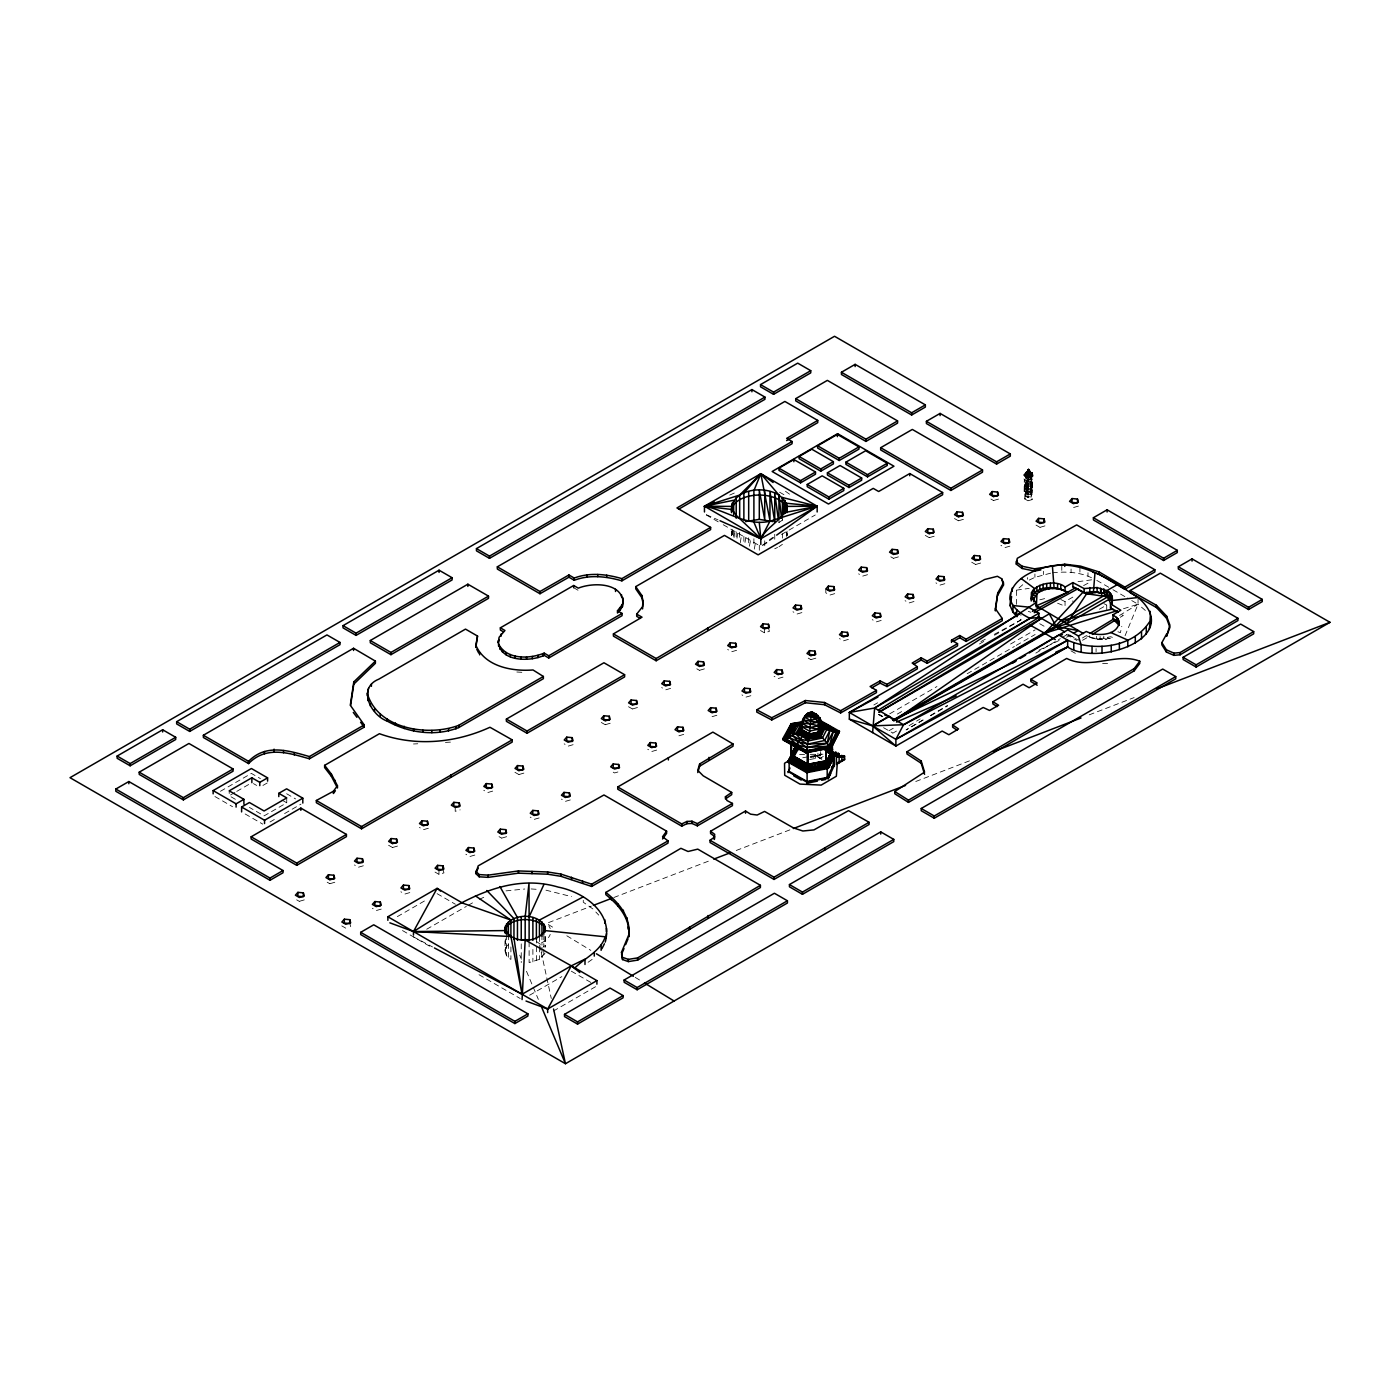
<?xml version="1.0" encoding="UTF-8"?>
<svg xmlns="http://www.w3.org/2000/svg" width="1400" height="1400" viewBox="0 0 1400 1400"><rect width="100%" height="100%" fill="white"/><g stroke="black" fill="none" stroke-linecap="round" stroke-linejoin="round"><path stroke-width="0.75" stroke-dasharray="5 3.75" d="M304.273 899.885L299.285 901.355L299.303 897.453M334.793 882.262L329.822 883.733L329.84 879.83M397.495 846.072L392.507 847.525L392.525 843.64M443.065 869.697L443.94 872.883L438.97 874.352L438.97 870.45M455.227 807.433L455.21 811.335L460.18 809.865M506.642 836.692L501.655 838.145L501.673 834.26M523.863 773.097L518.892 774.567L518.91 770.665M610.19 723.258L605.22 724.727L605.238 720.825M637.438 707.525L632.468 708.995L632.485 705.093M704.41 668.867L699.44 670.337L699.44 666.435M768.53 628.163L769.405 631.347L764.418 632.817L764.435 628.915M815.85 658.157L810.88 659.628L810.88 655.725M898.398 556.867L893.428 558.337L893.445 554.435M934.185 536.218L929.215 537.67L929.215 533.785M963.392 519.347L958.422 520.8L958.44 516.915M980.63 563.028L975.66 564.497L975.66 560.595M998.498 499.082L993.528 500.535L993.545 496.65M1027.932 480.34L1032.465 479.01L1032.623 491.977L1027.898 493.36L1028.002 479.29M1031.87 480.988L1032.08 499.608L1028.002 500.798L1028.16 478.905M1030.523 482.3L1030.61 490.823L1028.3 491.505L1028.335 478.66M1044.943 525.892L1039.972 527.363L1039.99 523.46M1027.898 493.36L1024.153 491.19L1026.55 488.477L1026.795 479.08M1028.002 500.798L1024.765 498.942L1026.847 496.58L1026.97 480.2M1031.38 482.125L1031.538 496.685L1028.108 497.7L1025.395 496.125L1027.145 494.148L1027.477 479.185M1028.3 491.505L1026.445 490.438L1027.635 489.108L1027.705 478.555M1030.61 490.823L1030.138 480.883L1030.19 486.657L1026.935 486.36L1027.898 479.43M825.86 588.945L825.808 592.812L829.745 595.105L834.715 593.635M1024.153 491.19L1024.31 480.41M1032.22 482.213L1032.307 490.508L1027.967 491.785L1024.52 489.79L1024.66 479.448M1024.765 498.942L1025.045 480.358M1025.395 496.125L1025.64 479.535M1030.943 481.18L1031.082 493.955L1028.195 494.795L1025.92 493.483L1026.13 478.625M1026.445 490.438L1026.602 479.798M1026.935 486.36L1027.023 480.427M732.06 532.298L731.535 535.43L731.622 531.108M732.602 529.883L732.2 536.392L732.06 530.267M734.038 537.53L734.825 529.445M737.012 538.195L737.817 532.053M740.32 542.605L741.615 534.293M510.912 946.925L510.912 959.385C505.085 956.917 502.775 948.658 508.392 944.667M744.992 542.413L746.095 536.043M749.42 546.227L750.907 538.195M754.285 549.097L755.825 540.89M809.673 759.517L815.622 758.433L816.253 755.878L821.923 759.08M1125.057 635.758L1138.043 604.205L1138.043 599.183M529.113 941.815L529.113 962.57L539.438 959.385L544.968 953.417M1024.52 489.79L1026.725 487.287L1031.555 487.725L1032.307 490.508M1025.92 493.483L1027.39 491.82L1030.575 492.1L1031.082 493.955M1016.592 604.31L1016.453 590.135L1025.885 582.015M762.562 545.16L767.847 541.398M588.087 962.273L594.282 957.88M778.96 546.77L782.407 544.337M813.523 757.067L816.497 755.247L821.852 758.258M1082.48 637.962L1086.172 635.722M1119.528 615.457L1138.043 604.205L1146.408 611.363M909.09 725.655L920.185 718.952M923.002 719.915L906.062 729.925L923.055 720.125M930.51 715.452L947.45 705.442M1035.842 653.1L1060.29 638.628M1062.18 637.508L1067.815 634.165L1079.068 640.202M816.988 756.665L822.447 753.428M820.663 751.59L820.663 755.58L817.933 757.19L817.933 753.2M220.447 791.28L251.405 773.413L260.4 778.593M234.868 792.488L229.215 795.742L229.215 790.843M236.757 791.385L251.86 782.67M262.92 785.452L267.592 782.758M286.738 797.913L286.738 802.812L264.092 815.885L249.41 807.415M270.007 822.01L277.287 817.793M284.585 813.593L300.965 804.125M762.685 545.335L768.32 542.08M781.462 534.485L815.273 514.972M397.338 916.632L427.63 899.15M426.72 929.233L466.34 906.395M873.863 704.988L877.625 702.817M979.458 643.965L987 639.608M994.542 635.25L1020.933 619.99L1020.933 614.968M1060.797 599.497L1065.05 601.597L1072.89 597.082L1072.89 601.72M889.735 713.808L936.95 686.543M1010.59 644.035L1035.142 629.86M819.753 758.503L823.288 756.455M897.295 714.087L904.837 709.73M967.155 673.75L1014.37 646.503M1016.26 645.4L1035.142 634.497M888.913 730.765L894.582 727.492M1099.42 609.227L1106.717 605.01L1106.717 609.665M892.692 733.233L896.472 731.045M930.615 715.767L947.608 705.95M1066.572 637.262L1070.352 635.093M1120.227 617.278L1123.36 615.475L1120.822 614.565M1082.515 640.29L1088.797 636.668L1092.227 637.997L1086.278 635.758L1088.797 636.668M529.637 995.208L561.837 976.623M553.35 1011.08L596.907 985.933M468.16 905.345L475.44 901.215M1083.6 585.602L1091.195 581.438M980.892 641.567L986.615 638.488M994.245 634.375L1020.933 619.99L1016.715 616.455M1050.612 573.178L1034.915 577.343L1027.443 580.947L1027.443 577.587M1038.818 650.23L1060.5 639.817M774.742 548.765L777.56 547.435M479.238 899.43L486.832 895.843M729.715 495.075L737.485 491.645M548.503 922.618L591.343 906.15M613.795 897.523L709.695 860.685M736.225 850.483L791.315 829.308M915.775 781.48L970.882 760.322M1089.217 714.84L1134.123 697.585M1039.797 599.83L1046.693 598.097M1095.447 638.96L1092.91 638.05L1100.102 638.75L1110.69 636.755L1113.227 637.665L1102.64 639.678L1095.447 638.96L1089.69 637.087L1089.69 632.8M1123.517 608.72L1138.043 604.205L1127.263 597.992M1078.403 506.1L1073.432 507.552L1070.807 506.03M867.545 574.683L862.575 576.153L858.62 573.86M1009.837 546.157L1004.868 547.628L1000.93 545.352M801.903 612.587L796.915 614.058L792.977 611.765M944.842 583.695L939.873 585.148L935.935 582.872M736.575 650.3L731.605 651.77L727.65 649.477M913.99 601.492L909.02 602.962L905.083 600.688M881.178 620.445L876.19 621.915L872.253 619.64M670.6 688.398L665.63 689.85L661.675 687.575M848.347 639.398L843.378 640.867L839.423 638.593M783.02 677.11L778.05 678.58L774.095 676.305M573.108 744.678L568.137 746.148L564.183 743.855M750.855 695.695L745.885 697.148L741.93 694.872M712.075 716.678L717.045 715.207L716.17 712.023M678.913 735.805L683.883 734.352M492.677 791.105L487.707 792.575L483.77 790.3M656.653 750.085L651.665 751.538L647.727 749.262M617.89 771.977L614.582 772.957L610.628 770.683M428.348 828.258L423.377 829.71L419.422 827.435M570.308 799.925L565.337 801.378L561.4 799.102M363.352 865.778L358.382 867.247L354.428 864.955M539.14 817.933L534.153 819.385L530.215 817.11M474.793 855.067L469.823 856.538L465.867 854.262M409.797 892.587L404.828 894.058L400.873 891.782M381.238 909.09L376.267 910.542L372.33 908.267M802.742 757.767L808.622 756.683M810.6 756.332L816.497 755.247L816.497 756.367L821.852 759.378M810.075 757.015L816.253 755.878M810.6 757.452L816.497 756.367M506.012 890.872L524.755 889.017M1016.453 590.135L1029.193 588.385M1078.017 581.683L1092.875 579.653M1052.432 572.827C1065.54 571.322 1079.418 571.988 1091.493 577.727M1102.605 663.653L1111.023 663.233M413.49 743.977L417.76 743.767M445.445 742.385L453.968 741.947M799.575 754.46L808.097 754.372M810.233 754.355L822.99 754.215M516.845 672L525.332 672.525M531.125 888.947L539.63 889.525M1029.507 479.692L1027.477 480.287L1028.475 480.865L1028.457 474.39M1027.862 485.31L1030.19 486.657M1026.55 488.477L1031.783 488.95L1032.623 491.977M1027.635 489.108L1030.207 489.335M1027.145 494.148L1030.943 494.498L1032.08 499.608M1026.847 496.58L1031.362 497L1031.188 476.49M545.947 890.173L571.567 896.63M1057.578 603.19L1065.05 606.235L1065.05 601.597M1117.9 631.75L1120.42 632.66L1121.803 626.343M1107.382 637.805L1109.92 638.733M1106.332 639.398L1103.812 638.488L1103.812 634.2M1028.318 611.363L1030.855 612.273M1102.64 639.678L1100.102 638.75L1100.102 634.462M1098.965 639.52L1096.428 638.61L1096.428 634.322M706.405 514.745L718.06 519.89M1103.882 603.663L1106.717 605.01M536.392 941.447L543.812 946.68M413.473 936.88L432.53 946.942M819.718 755.055L820.663 755.58M1023.908 478.975L1027.862 481.25M990.903 499.03L993.528 500.535M1036.035 525.087L1039.972 527.363M1096.795 580.387L1111.163 588.683M1112.947 589.715L1125.477 596.942M954.467 518.525L958.422 520.8M925.26 535.395L929.215 537.67M971.705 562.222L975.66 564.497M1067.815 634.165L1076.653 639.275M1066.38 634.462L1077.038 640.605M1039.727 623.718L1046.832 627.812M1071 650.843L1078.053 654.92M779.59 492.188L785.225 495.442M890.803 556.815L893.428 558.337M706.335 514.972L721.367 523.635M723.24 524.72L760.812 546.42M760.48 630.525L764.418 632.817M808.238 658.105L810.88 659.628M879.043 714.332L882.805 716.503M878.395 714.508L882.157 716.678M883.558 727.668L892.483 732.83M573.685 587.72L578.27 590.38L578.27 588.157M696.798 668.815L699.44 670.337M628.512 706.72L632.468 708.995M601.282 722.452L605.22 724.727M514.938 772.293L518.892 774.567M499.03 836.64L501.655 838.145M388.57 845.25L392.507 847.525M435.015 872.077L438.97 874.352M286.615 793.73L295.592 798.928M253.435 783.597L256.62 785.435M281.977 800.065L286.738 802.812M437.098 893.673L455.385 904.243M571.305 971.163L593.25 983.833M231.053 796.81L236.547 799.995M214.918 796.512L232.557 806.697M245.14 813.96L262.78 824.145M327.197 882.21L329.822 883.733M402.5 930.545L432.197 947.695M479.01 974.715L520.205 998.498M296.66 899.833L299.285 901.355M341.793 925.89L345.748 928.165M548.31 924.525L555.712 929.023M566.808 935.778L590.852 950.39M635.25 977.392L642.635 981.89M878.955 714.35L882.543 716.572M592.935 908.967L583.275 902.212L583.275 896.875M785.47 491.278L792.505 496.3M595.84 912.03L598.745 915.11M519.715 955.167L521.413 959.192M526.488 971.25L532.42 985.32M533.26 987.333L538.352 999.39M349.842 923.528L350.717 926.712M540.75 950.075L539.385 943.757A25.48 14.718 0 0 0 550.218 934.395M541.222 952.175L551.285 998.48M786.555 532.298L787.097 535.43L787.097 531.282M787.028 531.142L787.097 535.43M1031.712 480.392L1031.783 488.95M1031.467 477.452L1031.555 487.725M1030.82 482.125L1030.943 494.498M1030.487 481.565L1030.575 492.1M1029.84 481.565L1029.875 485.502M1096.078 648.602L1096.078 651.7M1087.993 572.74L1087.993 576.1M1079.925 567.035L1079.925 573.738M1071.07 569.03L1071.07 572.39M1061.795 565.372L1061.795 572.075M1043.368 571.253L1043.368 574.595M1034.915 573.983L1034.915 577.343M815.622 754.46L815.622 758.433M786.555 532.332L786.555 536.48M782.407 515.305L782.407 523.6M782.407 533.96L782.407 538.108M778.96 517.738L778.96 526.032M774.742 534.24L774.742 542.535M764.733 540.785L764.733 547.015M759.308 545.247L759.308 551.46M753.9 538.72L753.9 547.015M748.685 537.793L748.685 546.105M743.872 536.322L743.872 542.535M739.673 532.245L739.673 540.54M736.207 531.895L736.207 538.108M733.653 531.195L733.653 537.425M731.535 531.282L731.535 535.43M545.352 936.618L545.352 946.995M544.968 936.408L544.968 947.188M543.812 934.85L543.812 947.292M543.812 949.375L543.812 955.605M541.957 934.78L541.957 945.158M541.957 947.24L541.957 957.618M539.438 936.547L539.438 944.842M539.438 946.925L539.438 959.385M536.392 938L536.392 960.82M532.892 949.445L532.892 961.905M521.238 943.88L521.238 962.57M508.392 934.78L508.392 957.618M506.537 934.85L506.537 955.605M505.383 938.892L505.383 953.417M504.998 940.765L504.998 951.142M782.407 519.995A27.772 16.03 0 0 1 778.96 522.428M548.765 925.908A25.48 14.718 0 0 1 550.218 928.655"/><path stroke-width="1.5" d="M751.923 391.79L751.923 389.567L764.942 397.092L764.942 399.315L489.492 558.355L476.455 550.83L476.455 548.608L751.923 389.567M760.532 384.598L760.532 386.82L773.57 394.345L810.74 372.89L810.74 370.668L797.702 363.142L760.532 384.598L773.57 392.123L810.74 370.668M773.57 394.345L773.57 392.123M778.942 468.142L778.942 470.365L800.555 482.843L815.5 474.215L815.5 471.992L793.87 459.515L778.942 468.142L800.555 480.62L815.5 471.992M791.997 760.532L791.997 754.758M786.642 440.598L817.74 422.642L817.74 420.42L786.642 438.375L792.05 441.507L792.05 443.73L678.825 509.093M792.733 755.86L792.645 761.722L792.733 752.798M792.925 761.67L792.925 755.895M794.238 749.192L794.378 754.933M794.745 748.247L794.413 755.072M795.113 753.253L795.27 747.46M795.375 757.33L795.27 763.192M795.532 763.21L795.497 757.347M795.725 398.668L795.725 400.89L865.918 441.42L897.575 423.132L897.575 420.91L827.365 380.38L795.725 398.668L865.918 439.197L897.575 420.91M795.883 751.293L796.023 745.517L791.525 755.352L796.093 745.535L795.952 751.433L796.075 745.64M796.46 746.55L796.355 750.523M796.688 763.997L796.67 758.065M797.878 764.68L797.878 758.905M798.14 764.61L798.14 758.835M799.19 759.587L799.312 765.468L799.278 759.535M799.12 456.488L799.12 458.71L820.75 471.188L833.385 463.907L833.385 461.668L811.755 449.19L799.12 456.488L820.75 468.965L833.385 461.668M800.555 482.843L800.555 480.62M800.747 766.15L800.747 760.375M803.372 767.602L803.372 761.827M804.457 762.492L804.528 768.407L804.615 762.492M807.17 763.945L807.153 769.878L807.485 750.96M807.24 484.47L807.24 486.692L828.852 499.17L843.78 490.56L843.78 488.338L822.168 475.843L807.24 484.47L828.852 496.948L843.78 488.338M809.113 770.157L809.13 764.225M812.28 769.58L812.245 763.648M813.82 769.3L813.89 763.385M815.255 768.968L815.308 763.07L815.413 769.003M816.918 768.722L817.023 762.878M819.945 767.988L820.102 762.247M820.102 768.093L820.05 762.212M820.75 471.188L820.75 468.965M821.415 762.003L821.555 767.847L821.555 761.915M823.077 761.635L823.218 767.462M824.617 767.27L824.653 761.337M826.087 761.075L826.105 766.955L825.895 747.775M826.21 761.058L826.21 766.99L826.192 748.983M827.435 765.87L827.435 760.095L827.54 765.975M827.418 472.815L827.418 475.037L849.03 487.532L861.665 480.235L861.665 478.012L840.053 465.517L827.418 472.815L849.03 485.31L861.665 478.012M827.68 765.94L827.663 760.095M828.24 764.032L828.398 758.24L828.345 764.155M828.782 763.245L829.062 756.543M828.852 499.17L828.852 496.948M831.53 756.858L831.46 751.065M832.038 750.05L831.95 755.965L832.003 744.642M837.358 436.642L837.358 434.42L858.97 446.898L858.97 449.12L839.23 460.512L817.617 448.035L817.617 445.812L837.358 434.42M841.435 372.26L841.435 374.483L911.645 415.012L925.347 407.102L925.347 404.88L855.137 364.35L841.435 372.26L911.645 412.79L925.347 404.88M849.03 487.532L849.03 485.31M855.137 366.572L855.137 364.35M865.918 441.42L865.918 439.197M880.67 447.703L880.67 449.925L950.88 490.455L982.52 472.185L982.52 469.963L912.328 429.433L880.67 447.703L950.88 488.233L982.52 469.963M887.267 463.225L887.267 465.448L867.528 476.858L845.898 464.363L845.898 462.14L865.655 450.748L887.267 463.225L867.528 474.635L845.898 462.14M909.755 475.773L909.755 473.55L942.62 492.52L942.62 494.742L656.163 660.765L613.41 636.125L613.41 633.903L642.04 617.19L636.702 614.128L642.582 606.673L642.985 600.565L641.76 595.367L635.74 586.617L724.465 535.395L758.135 554.837L873.233 488.373L878.657 491.505L909.755 473.55M911.645 415.012L911.645 412.79M926.398 421.312L926.398 423.535L996.59 464.065L1010.31 456.155L1010.31 453.933L940.1 413.402L926.398 421.312L996.59 461.843L1010.31 453.933M940.1 415.625L940.1 413.402M950.88 490.455L950.88 488.233M913.955 664.212L921.13 660.012L927.238 663.303L957.53 645.89L957.53 643.668L927.238 661.08L921.13 657.79L912.17 663.04L917.315 666.697L887.023 684.337L880.11 680.907L870.082 686.525L876.452 690.375L876.452 692.615L840.613 712.933L824.53 704.707L805.35 702.747L771.733 719.968L756.77 712.058L756.77 709.835L984.655 579.495L997.43 576.293L1001.7 578.76L1003.467 582.855L997.797 592.9L995.382 608.685L1002.243 618.503L1002.243 620.725L966.105 641.428L966.105 639.205L959.717 635.512L951.493 640.185L951.493 642.407M995.382 608.685L995.382 610.907L997.797 592.9M996.59 464.065L996.59 461.843M1040.847 569.923L1034.53 571.06L1022.105 568.47L1022.105 566.23L1016.33 561.907L1017.328 558.285L1076.67 524.913L1154.86 569.73L1154.86 571.952L1124.847 589.347L1099.21 574.21L1092.962 572.25M1029.752 476.175L1029.77 471.835L1028.457 472.22L1028.65 470.925L1029.403 473.76L1027.81 473.602L1027.985 470.12L1029.245 470.242L1029.227 472.972M1028.842 472.185L1027.775 470.575C1028.44 469.455 1030.33 473.235 1027.425 471.625L1029.543 470.995M1064.77 566.423L1064.77 564.2L1080.467 566.108L1099.21 571.988L1124.847 587.108L1124.847 589.347M1093.4 517.72L1093.4 519.96L1163.592 560.49L1177.295 552.562L1177.295 550.34L1107.102 509.81L1093.4 517.72L1163.592 558.25L1177.295 550.34M1099.21 574.21L1099.21 571.988M1107.102 512.032L1107.102 509.81M1130.22 590.485L1130.22 592.707L1156.435 607.512L1166.602 618.327L1169.91 627.392L1166.533 636.352L1169.91 625.17L1166.602 616.105L1156.435 605.29L1130.22 590.485L1160.337 573.16L1237.95 618.31L1237.95 620.532L1180.148 654.78L1173.882 655.358L1166.392 652.032L1161.877 644.858L1161.877 642.635L1166.533 634.13M1156.435 607.512L1156.435 605.29M1163.592 560.49L1163.592 558.25M1166.602 618.327L1166.602 616.105M1178.345 566.773L1178.345 568.995L1248.555 609.525L1262.257 601.615L1262.257 599.392L1192.047 558.863L1178.345 566.773L1248.555 607.303L1262.257 599.392M1192.047 561.085L1192.047 558.863M1248.555 609.525L1248.555 607.303M1253.682 631.593L1253.682 633.832L1196.125 667.048L1183.105 659.523L1183.105 657.3L1240.645 624.085L1253.682 631.593L1196.125 664.825L1183.105 657.3M1028.335 478.66L1028.65 469.298M1028.65 472.238L1028.457 469.35M1028.825 471.398L1029.087 469.7M297.902 892.36L297.885 896.21L303.398 896.7L303.363 892.867L297.902 892.36L295.4 895.195L299.303 897.453L304.22 896.017L303.363 892.867M328.44 874.738L328.405 878.57L333.918 879.077L333.882 875.245L328.44 874.738L325.938 877.572L329.84 879.83L334.757 878.378L333.882 875.245M344.365 919.188L344.33 923.02L349.842 923.528L349.808 919.678L344.365 919.188L341.845 922.023L345.748 924.28L350.665 922.828L349.808 919.678M357 858.253L356.965 862.085L362.477 862.593L362.442 858.742L357 858.253L354.48 861.087L358.382 863.345L363.3 861.892L362.442 858.742M374.885 901.547L374.85 905.398L380.363 905.905L380.328 902.055L374.885 901.547L372.382 904.4L376.285 906.64L381.203 905.205L380.328 902.055M391.125 838.548L391.108 842.38L396.62 842.887L396.585 839.038L391.125 838.548L388.623 841.383L392.525 843.64L397.442 842.188L396.585 839.038M403.445 885.062L403.41 888.913L408.922 889.42L408.887 885.57L403.445 885.062L400.942 887.915L404.845 890.155L409.762 888.72L408.887 885.57M421.995 820.733L421.96 824.565L427.473 825.072L427.438 821.222L421.995 820.733L419.475 823.567L423.377 825.825L428.295 824.372L427.438 821.222M437.588 865.358L437.553 869.19L443.065 869.697L443.03 865.865L437.588 865.358L435.067 868.192L438.97 870.45L443.887 868.997L443.03 865.865M453.827 802.34L453.793 806.19L459.305 806.68L459.27 802.847L453.827 802.34L451.325 805.175L455.227 807.433L460.145 805.997L459.27 802.847M468.44 847.543L468.405 851.392L473.918 851.883L473.883 848.05L468.44 847.543L465.938 850.378L469.84 852.635L474.758 851.183L473.883 848.05M486.325 783.58L486.29 787.43L491.802 787.92L491.767 784.087L486.325 783.58L483.823 786.415L487.725 788.673L492.642 787.22L491.767 784.087M500.273 829.168L500.255 833L505.767 833.508L505.733 829.657L500.273 829.168L497.77 832.003L501.673 834.26L506.59 832.808L505.733 829.657M517.51 765.572L517.475 769.423L522.988 769.93L522.952 766.08L517.51 765.572L515.008 768.425L518.91 770.665L523.827 769.23L522.952 766.08M532.77 810.39L532.753 814.24L538.265 814.747L538.23 810.898L532.77 810.39L530.267 813.242L534.17 815.5L539.087 814.048L538.23 810.898M563.955 792.4L563.938 796.233L569.45 796.74L569.415 792.89L563.955 792.4L561.452 795.235L565.355 797.492L570.273 796.04L569.415 792.89M566.738 737.153L566.72 740.985L572.233 741.492L572.197 737.642L566.738 737.153L564.235 739.988L568.137 742.245L573.055 740.793L572.197 737.642M603.837 715.733L603.803 719.582L609.315 720.072L609.298 716.24L603.837 715.733L601.335 718.567L605.238 720.825L610.155 719.39L609.298 716.24M613.2 763.962L613.165 767.812L618.678 768.32L618.642 764.47L613.2 763.962L610.68 766.815L614.6 769.055L619.517 767.62L618.642 764.47M631.085 700L631.05 703.85L636.562 704.358L636.528 700.508L631.085 700L628.582 702.852L632.485 705.093L637.403 703.657L636.528 700.508M650.282 742.56L650.265 746.392L655.778 746.9L655.742 743.05L650.282 742.56L647.78 745.395L651.683 747.653L656.6 746.2L655.742 743.05M664.23 680.872L664.212 684.705L669.725 685.212L669.69 681.363L664.23 680.872L661.727 683.707L665.63 685.965L670.548 684.512L669.69 681.363M677.53 726.827L677.512 730.66L683.025 731.168L682.99 727.317L677.53 726.827L675.028 729.663L678.93 731.92L683.847 730.468L682.99 727.317M698.04 661.343L698.023 665.192L703.535 665.683L703.5 661.85L698.04 661.343L695.538 664.178L699.44 666.435L704.358 664.983L703.5 661.85M710.692 707.683L710.657 711.515L716.17 712.023L716.135 708.173L710.692 707.683L708.173 710.517L712.075 712.775L716.992 711.322L716.135 708.173M730.222 642.775L730.188 646.608L735.7 647.115L735.665 643.265L730.222 642.775L727.702 645.61L731.605 647.867L736.523 646.415L735.665 643.265M744.503 688.17L744.468 692.003L749.98 692.51L749.945 688.66L744.503 688.17L741.983 691.005L745.885 693.262L750.803 691.81L749.945 688.66M763.035 623.822L763.017 627.655L768.53 628.163L768.495 624.312L763.035 623.822L760.532 626.657L764.435 628.915L769.352 627.462L768.495 624.312M776.668 669.585L776.633 673.435L782.145 673.942L782.11 670.093L776.668 669.585L774.165 672.438L778.067 674.678L782.985 673.242L782.11 670.093M795.532 605.062L795.515 608.895L801.028 609.403L800.992 605.553L795.532 605.062L793.03 607.898L796.933 610.155L801.85 608.702L800.992 605.553M809.497 650.633L809.462 654.483L814.975 654.99L814.94 651.14L809.497 650.633L806.977 653.485L810.88 655.725L815.798 654.29L814.94 651.14M828.363 586.11L828.327 589.942L833.84 590.45L833.822 586.6L828.363 586.11L825.86 588.945L829.762 591.202L834.68 589.75L833.822 586.6M841.977 631.872L841.96 635.722L847.472 636.212L847.438 632.38L841.977 631.872L839.475 634.707L843.378 636.965L848.295 635.53L847.438 632.38M861.192 567.157L861.157 570.99L866.67 571.497L866.635 567.648L861.192 567.157L858.673 569.992L862.593 572.25L867.51 570.798L866.635 567.648M874.808 612.92L874.79 616.77L880.303 617.278L880.267 613.428L874.808 612.92L872.305 615.773L876.207 618.012L881.125 616.577L880.267 613.428M892.045 549.343L892.01 553.175L897.523 553.683L897.488 549.832L892.045 549.343L889.543 552.178L893.445 554.435L898.363 552.983L897.488 549.832M907.637 593.968L907.602 597.817L913.115 598.325L913.08 594.475L907.637 593.968L905.135 596.82L909.038 599.06L913.955 597.625L913.08 594.475M927.815 528.692L927.797 532.525L933.31 533.032L933.275 529.183L927.815 528.692L925.312 531.528L929.215 533.785L934.132 532.332L933.275 529.183M938.49 576.153L938.472 580.003L943.985 580.51L943.95 576.66L938.49 576.153L935.988 579.005L939.89 581.245L944.808 579.81L943.95 576.66M957.04 511.823L957.005 515.655L962.517 516.163L962.483 512.312L957.04 511.823L954.538 514.657L958.44 516.915L963.358 515.462L962.483 512.312M974.278 555.503L974.243 559.335L979.755 559.843L979.72 555.992L974.278 555.503L971.757 558.337L975.66 560.595L980.595 559.142L979.72 555.992M992.145 491.558L992.11 495.39L997.623 495.898L997.587 492.048L992.145 491.558L989.642 494.392L993.545 496.65L998.462 495.198L997.587 492.048M1003.485 538.633L1003.45 542.483L1008.98 542.972L1008.945 539.14L1003.485 538.633L1000.983 541.468L1004.885 543.725L1009.803 542.29L1008.945 539.14M1026.445 476.088L1026.48 472.255L1031.922 472.745L1032.797 475.895L1027.862 477.347L1023.96 475.09L1026.48 472.255M1038.59 518.367L1038.555 522.2L1044.068 522.707L1044.05 518.858L1038.59 518.367L1036.087 521.202L1039.99 523.46L1044.908 522.008L1044.05 518.858M1072.05 498.558L1072.015 502.407L1077.528 502.915L1077.493 499.065L1072.05 498.558L1069.547 501.41L1073.45 503.65L1078.368 502.215L1077.493 499.065M1029.263 473.183L1029.28 470.12L1028.248 470.032L1027.81 473.602M1029.56 475.93L1029.612 471.275C1027.6 471.485 1029.297 472.71 1028.65 470.925M1026.13 478.625L1026.182 474.373L1027.513 472.867M1026.638 477.68L1026.69 473.427L1030.068 472.43L1030.908 479.062M1027.075 476.455L1027.145 472.5L1029.752 471.73L1029.805 477.627M1028.493 474.705L1028.212 471.17L1029.035 471.502M1028.65 471.433L1028.212 471.17M803.39 721.56L791.175 723.8L782.688 738.867L785.942 739.235L800.73 730.503L809.55 734.09L818.317 732.253L820.96 727.003L821.153 720.475L815.955 714.105L812.262 712.04L811.37 713.16L809.358 735.367L805.962 752.885L831.215 747.74L839.492 731.273L819.403 719.985M827.278 760.55L807.695 764.365L827.295 760.778M1055.722 652.207L1067.658 646.975C1097.145 666.977 1184.54 637.735 1138.043 597.503C1110.252 579.827 1078.21 557.025 1043.368 567.892C1028.86 572.023 1009.645 581.77 1010.24 599.2C1012.83 608.72 1021.65 614.303 1029.998 618.345L1038.905 617.488L1041.443 618.398L894.005 720.702M1016.715 609.735L1016.715 616.455L1012.97 612.22L1010.24 605.903L1011.623 596.61M1083.513 633.605L1036.403 605.762L1036.98 593.635C1045.66 587.23 1058.33 586.88 1067.587 592.322L1075.41 587.79L1086.645 593.758L1110.148 597.17M642.582 608.913L642.985 600.565M803.32 722.19L791.175 723.8L783.423 739.725L805.962 752.43L831.215 747.74L820.995 736.173L809.113 736.89L800.73 730.503L801.675 729.663L809.55 734.09L818.352 732.322L821.012 727.072L821.923 727.668L819 733.407L809.55 734.09L801.745 729.61C800.1 722.855 804.003 712.845 811.72 712.25L817.985 715.575L818.317 732.253M837.34 762.51L836.36 776.247L821.188 785.102L799.96 784.087L784.7 775.267L784.543 763.262L788.305 761.058M795.778 745.36L791.42 755.265L808.238 764.435L791.805 754.968M827.907 746.725L832.51 749.35L828.45 747.442M1094.993 572.653L1093.453 591.64L1103.165 593.39M872.62 732.602L874.633 708.032L1036.175 602.543C1019.358 587.317 1054.655 576.852 1065.05 587.108L1072.89 582.593L1084.108 588.56L1097.11 587.562L1107.068 590.73M389.848 922.828L413.473 931.56C456.207 904.837 505.032 871.29 558.267 887.11C583.817 892.133 613.445 912.678 605.238 942.113M605.85 937.825L606.462 933.538M714.315 837.253L714.735 834.365L710.553 831.25L745.535 811.003L750.593 814.17L757.155 815.028L764.593 811.423L793.363 827.872L802.865 831.005L813.925 829.903L848.523 810.653L869.067 822.29L869.067 824.512L774.025 879.445L710.028 842.485L710.028 840.262L714.315 837.253L714.315 839.475L714.735 836.587L710.553 833.472L710.553 831.25M375.392 661.115L353.797 681.887L350.297 705.25L364.227 724.92L364.227 727.142L309.4 758.8C288.68 752.867 266.07 745.622 248.57 763.577L203.367 737.485L203.367 735.262L353.553 648.27L375.392 661.115L375.392 663.337L353.797 684.128L350.613 705.355M806.977 748.878L805.962 752.885L783.352 740.145L791.63 725.41L791.175 723.8M802.428 723.065L791.683 725.043L783.352 740.145L789.407 738.15M1028.842 471.695L1028.947 470.995M504.998 928.305C509.617 912.31 540.733 912.31 545.352 928.305C540.733 944.3 509.617 944.3 504.998 928.305L504.998 932.453M787.097 512.61C790.492 482.282 728.14 482.282 731.535 512.61M814.905 714.91L819.875 717.675L818.457 725.795L809.532 727.633L801.238 726.425L809.428 731.08L818.685 729.207L821.45 723.695M475.86 645.242L477.54 636.072L465.5 629.108L378.77 679.192C357.07 687.872 370.668 715.207 387.31 721.157C408.713 733.023 435.715 736.68 458.727 727.562L543.375 678.685L543.375 676.462L533.015 669.97C512.085 671.58 485.03 666.628 475.86 645.242L475.86 647.465L477.54 636.072M782.688 738.867L794.867 745.028L795.113 746.27L798.105 743.47M1063.335 590.205C1052.922 585.76 1034.932 586.163 1030.96 598.832L1033.498 599.76L1033.76 601.878M1033.498 599.76L1036.98 593.635L1034.443 592.725L1034.443 588.438L1021.212 578.55M791.438 755.142L808.08 764.593M1149.365 628.775L1150.66 616.665M367.255 695.415L368.445 688.363M499.1 639.52L498.26 642.88L499.1 637.298L504.945 630.49L500.36 627.83L500.36 630.053L503.405 631.82M622.405 604.503L623.245 601.142L622.405 606.725L617.488 613.008L617.488 610.785L622.405 604.503L622.405 606.725M820.593 726.845L823.165 728.28L820.995 736.173L808.798 738.675L795.725 733.793L800.415 725.567L801.903 725.41L799.452 731.43L808.798 738.675L822.465 737.992L826.77 729.628L838.793 732.322L831.215 747.74L827.942 744.923M1022.105 568.47L1016.33 564.13L1017.328 560.525M832.562 732.288L838.863 732.707L828.048 726.81L828.293 725.288L819.262 721.122M697.76 772.555L699.668 766.168L733.04 746.2L733.04 743.977L699.668 763.945L697.76 770.332L703.202 775.81L731.71 792.435L731.71 794.657L725.445 798.945L725.445 796.722L731.71 792.435M821.012 727.072L819 733.407L820.995 736.173L824.705 728.928L826.77 729.628L820.523 726.39L824.705 728.928L821.923 727.668M802.2 723.59L791.683 725.043L785.942 739.235L805.962 752.43L831.163 747.303L836.308 732.497L820.96 722.347M804.492 718.025L805.438 715.54L812.262 712.04L808.325 712.933L802.812 719.88L809.847 723.887L818.457 725.795L821.153 720.475L818.685 729.207L809.532 727.633L801.517 723.1L804.492 718.025L802.812 719.88L817.512 722.278L819.875 717.675M621.548 952.158L628.845 934.675C630.595 916.632 619.097 903 605.85 892.413L680.907 848.312L688.065 851.48L697.76 849.135L760.41 885.308L760.41 887.53L637.648 960.12L628.337 961.59L622.528 959.56L621.548 952.158L622.528 959.56M621.548 954.38L623.98 948.553M625.608 944.667L628.04 938.84M802.253 726.95L800.73 730.503L802.847 726.758M826.945 760.742L832.387 749.053L827.102 760.935M827.242 760.97L832.457 749.105M521.238 916.877L521.238 939.715L529.113 939.715L529.113 916.877L543.9 884.468M805.438 715.54L804.702 717.168L810.303 720.352L816.13 719.075L817.985 715.575M666.593 831.145L662.55 836.745L668.028 840.875L668.028 843.097L591.622 886.428L560.91 876.312L547.645 874.195L518.438 873.163L488.162 877.363L479.202 876.803L475.685 873.46L478.205 865.847L603.96 794.972L666.593 831.145L666.593 833.367L662.55 838.968M475.685 873.46L478.205 868.087M832.317 749.525L828.485 747.197L828.52 753.27M574.35 968.485C584.57 957.792 600.267 951.825 605.238 936.792L544.968 930.58M601.947 948.692L604.415 943.757M803.548 723.048L791.63 725.41L783.423 739.725L806.47 750.803L831.163 747.303L838.793 732.322L828.293 725.288M832.51 755.09L832.335 742.56M829.483 756.577L825.108 765.222L807.678 768.722L792.102 759.955L797.773 749.805L801.727 749.07M795.865 748.72L789.407 760.55L807.135 770.56L827.015 766.553L833 754.46L820.82 747.793M827.015 766.553L833 754.46L830.358 754.845M830.655 760.988L833.245 755.86L834.68 755.668L833 754.74M833.245 759.71L833.245 765.468L827.19 777.438L807.1 781.48L807.1 771.872L788.253 761.04L806.925 771.558L827.82 767.358L834.12 754.582M794.64 748.65L787.692 761.933L806.803 772.712L828.222 768.407L834.68 754.845M828.222 768.407L834.68 755.668M830.707 773.622L827.995 778.995L834.347 765.31L831.372 767.13M805.91 731.727L795.218 745.798M791.683 725.043L800.415 725.567L797.86 732.515L809.113 736.89L819.875 734.685L823.165 728.28M831.163 747.303L838.793 732.322L820.593 723.188M783.423 739.725L794.867 745.028L805.962 752.43L831.653 746.62L839.492 731.273M760.812 544.495L760.812 538.755L769.947 521.202L817.163 506.222L817.163 511.963M1029.297 652.925L1058.89 635.023L1067.658 640.255L1067.658 646.975L895.895 746.043L895.895 739.322L903.542 724.727L1067.815 629.878L1078.42 636.003L1081.132 644.858L1081.132 651.56M720.003 520.747L760.812 538.755C767.165 526.207 783.335 519.907 787.097 506.398L817.163 506.222L776.65 535.115M1117.375 612.395L1110.48 608.072L1110.48 603.785C1114.435 599.288 1111.915 592.725 1106.717 590.52L1107.663 596.418M1111.145 606.83L1110.48 608.072L1113.017 608.983L1060.903 620.55L1055.285 626.395L892.885 720.142M547.663 1012.585L547.663 1009.033L571.305 965.825L584.99 959.14L584.99 964.46M787.692 761.933L795.043 748.528M788.025 772.625L789.985 767.988M997.797 595.122L1003.467 585.077L1003.467 582.855M801.903 725.41L797.86 732.515L808.378 740.915L822.465 737.992M802.13 726.74L799.452 731.43L804.685 733.933L809.358 735.367L819.875 734.685M801.517 723.1L809.847 723.887L817.512 722.278L814.625 716.433L808.325 712.933L815.955 714.105L814.625 716.433L804.702 717.168L806.82 713.895L812.262 712.04M1020.933 613.288L849.345 712.442L849.345 719.163L872.62 725.883L903.542 724.727L1067.658 640.255C1094.153 651.84 1132.722 647.745 1149.365 622.072M896 719.758L1056.51 627.095L1066.625 623.858L1086.645 593.758L1095.99 592.567M333.375 791.28L337.453 785.75L331.38 774.077L324.625 765.345L379.435 733.705C415.485 746.742 455.42 743.085 489.965 727.265L512.19 739.865L512.19 742.087L361.533 828.8L316.348 802.707L316.348 800.485L333.375 791.28L333.375 793.503L335.405 790.738M1139.757 661.22L1139.757 663.442L1134.227 670.81L908.477 802.392L908.477 800.153L1134.227 668.587L1139.757 661.22C1117.06 652.102 1090.25 670.303 1066.678 658.438L1030.82 679.298L1030.82 681.52L1037.19 685.212M1027.653 475.755L1027.6 471.082L1029.403 470.558M1083.163 592.043L1044.68 633.255L1030.068 625.1M769.947 521.202C746.9 526.82 726.215 510.213 704.462 506.222L739.673 495.058L760.812 473.69L817.163 506.222L760.812 538.755L704.462 506.222L704.462 511.963M815.955 714.105L816.13 719.075L806.75 715.032L811.72 712.25M791.543 760.515L791.49 741.79M807.817 769.702L807.817 750.995M769.615 540.137L773.133 537.617M908.477 802.392L894.775 793.747L894.775 791.525L924.578 772.117L921.2 761.04L906.972 751.747L942.165 731.062L948.85 734.738L958.562 728.962L952.63 724.955L983.185 707.472L989.52 710.447L998.62 705.267L992.915 701.733L1023.067 684.25L1029.123 687.733L1037.19 682.99L1030.82 679.298M622.528 957.337L628.337 959.368L637.648 957.898L760.41 885.308M1092.368 634.445L1115.52 619.99L1117.953 621.635M248.57 763.577L248.57 761.337C266.07 743.4 288.68 750.645 309.4 756.56L364.227 724.92M1089.882 633.465L1113.962 618.835M878.325 710.097L1029.998 618.345M1012.655 663.005L1016.365 660.765M1020.058 658.525L1025.605 655.165M879.043 712.128L1038.905 617.488L1038.905 613.2L1028.318 607.075L1012.97 605.517L1012.97 612.22M1161.877 642.635L1166.392 649.81L1173.882 653.135L1180.148 652.558L1237.95 618.31M826.122 748.878L828.852 747.25L828.852 750.733M849.345 719.163L895.895 746.043L872.62 725.883L888.913 716.275L884.835 715.155M831.845 754.023L836.413 752.5L836.413 764.47L844.602 759.622L844.602 756.14L840.928 757.225L844.602 756.14M836.413 752.5L832.738 753.585M838.197 753.253L835.468 754.88L839.142 753.795L838.197 753.253L838.197 756.875M837.883 757.12L839.09 756.42M841.872 755.528L838.197 756.613L841.872 755.528L841.872 761.233L840.928 760.707M841.505 760.322L842.712 759.622M656.163 660.765L656.163 658.525L707.7 628.145L942.62 492.52M871.745 687.82L880.11 683.13L887.023 686.56L917.315 668.92L917.315 666.697M361.533 828.8L361.533 826.577L512.19 739.865M1124.847 587.108L1154.86 569.73M117.128 756.053L162.662 729.767L175.7 737.293L175.7 739.515L130.165 765.8L117.128 758.293L117.128 756.053L130.165 763.577L175.7 737.293M176.662 721.683L326.953 634.918L339.99 642.442L339.99 644.665L189.7 731.43L176.662 723.923L176.662 721.683L189.7 729.207L339.99 642.442M343.035 625.642L439.058 570.202L452.095 577.71L452.095 579.95L356.055 635.39L343.035 627.865L343.035 625.642L356.055 633.168L452.095 577.71M476.455 548.608L489.492 556.133L764.942 397.092M139.213 772.17L188.93 743.47L233.065 768.968L233.065 771.19L183.365 799.89L139.213 774.392L139.213 772.17L183.365 797.668L233.065 768.968M370.3 640.517L467.863 584.202L488.512 596.12L488.512 598.343L390.95 654.675L370.3 642.758L370.3 640.517L390.95 652.452L488.512 596.12M115.815 789.04L128.835 781.532L283.01 870.538L283.01 872.76L269.99 880.285L115.815 791.28L115.815 789.04L269.99 878.062L283.01 870.538M792.05 441.507L676.952 507.955L710.622 527.398L710.622 529.62L621.898 580.843C606.445 576.398 589.628 574.438 574.245 580.282L568.925 577.202L539.98 593.74L497.332 569.048L497.332 566.825L784.875 401.45L817.74 420.42M759.308 522.428L760.812 538.755L736.207 515.305L732.06 509.512L704.462 506.222L760.812 473.69L773.133 482.475M213.15 793.852L213.15 790.597L251.405 768.512L267.592 777.858L267.592 781.113M500.36 627.83L573.685 585.497L578.27 588.157C592.935 582.242 622.668 582.312 623.245 603.365M267.592 777.858L259.787 782.355L251.86 777.77L229.215 790.843L243.898 799.33L243.898 804.23M497.332 566.825L539.98 591.517L568.925 574.98L574.245 578.06C589.628 572.215 606.445 574.175 621.898 578.62L710.622 527.398M213.15 790.597L236.093 803.827L243.898 799.33M817.617 445.812L839.23 458.29L858.97 446.898M241.605 811.913L241.605 807.012L249.41 802.515L264.092 810.985L286.738 797.913L278.793 793.327L278.793 796.6M278.793 793.327L286.615 788.83L302.803 798.175L302.803 803.075M498.575 646.205L498.575 643.983C506.608 659.942 529.812 659.015 544.163 653.117L548.747 655.778L622.072 613.445L622.072 615.668L548.747 658L544.163 655.358C529.532 662.025 498.96 662.008 498.26 640.657M241.605 807.012L264.547 820.26L302.803 798.175M251.142 836.798L300.842 808.097L346.43 834.418L346.43 836.64L296.73 865.34L251.142 839.02L251.142 836.798L296.73 863.117L346.43 834.418M367.255 693.192C377.23 728.875 427.805 736.96 458.727 725.34L543.375 676.462M506.38 719.093L603.942 662.76L624.61 674.695L624.61 676.918L527.03 733.25L506.38 721.315L506.38 719.093L527.03 731.028L624.61 674.695M360.692 932.33L373.73 924.805L527.905 1013.828L527.905 1016.05L514.885 1023.575L360.692 934.553L360.692 932.33L514.885 1021.352L527.905 1013.828M387.87 920.325L387.87 916.773L437.098 888.352L462.7 903.14L510.912 920.062L510.912 936.67M725.445 796.722L726.915 800.503L732.428 803.425L732.428 805.648L697.358 825.86L691.968 823.445L686.945 823.673L681.73 826.157L617.733 789.197L617.733 786.975L712.863 732.113L733.04 743.977M1032.413 611.38L1067.587 592.322L1060.797 589.295L1060.797 585.008M1067.658 646.975L895.895 739.322L849.345 712.442L874.633 708.032L1038.905 613.2M879.06 712.163L1049.3 613.865L1056.51 627.095M1106.892 594.947L1106.858 590.625L1116.535 585.095M1060.903 620.55L1106.56 594.178M893.428 720.58L1108.975 596.155M1066.625 623.858L1110.462 598.535M1073.485 633.273L1078.21 630.543L1055.285 626.395M895.895 739.322L1067.658 640.255M1113 614.793L1118.285 619.097L1119.265 625.415L1113 619.08L1113 614.793L1120.822 610.26L1110.48 603.785M1078.42 636.003L1086.278 631.452C1096.655 636.808 1118.793 635.985 1119.265 621.128M774.025 879.445L774.025 877.205L869.067 822.29M526.015 1001.035L547.663 1009.033L596.907 980.613L596.907 984.165M564.515 1014.352L610.05 988.067L623.087 995.592L623.087 997.815L577.553 1024.1L564.515 1016.575L564.515 1014.352L577.553 1021.877L623.087 995.592M624.12 980.017L774.41 893.253L787.43 900.778L787.43 903L637.157 989.765L624.12 982.257L624.12 980.017L637.157 987.542L787.43 900.778M789.442 884.572L880.722 831.88L893.76 839.387L893.76 841.628L802.462 894.32L789.442 886.795L789.442 884.572L802.462 892.097L893.76 839.387M921.235 808.483L1162.717 669.06L1175.755 676.585L1175.755 678.808L934.255 818.23L921.235 810.722L921.235 808.483L934.255 816.008L1175.755 676.585M1330 622.317L565.46 1063.72L70 777.683L834.54 336.28L1330 622.317L1156.557 688.975M617.733 786.975L681.73 823.935L686.945 821.45L691.968 821.205L697.358 823.62L732.428 803.425M966.105 639.205L1002.243 618.503M953.137 641.48L959.717 637.735L966.105 641.428M756.77 709.835L771.733 717.745L805.35 700.525L824.53 702.485L840.613 710.71L876.452 690.375M475.685 871.22L479.202 874.58L488.162 875.14L518.438 870.94L547.645 871.972L560.91 874.09L591.622 884.205L668.028 840.875M872.62 725.883L889.262 716.485L894.023 720.668M1034.233 612.692L1077.913 588.735M849.345 712.442L877.94 697.043M583.275 896.875L539.438 920.062L539.438 936.67M892.972 720.282L1015.158 661.587M827.942 726.442L822.273 726.582L829.867 730.468L827.137 743.347L807.065 747.512L796.827 744.608L785.942 739.235L793.503 725.883L802.025 724.308M732.06 509.512L731.535 506.398L704.462 506.222L714.175 501.935M896.507 722.102L956.2 695.905M1036.403 605.762L1067.587 592.322M593.39 905.363L611.747 898.31M713.773 859.11L730.1 852.845M793.363 828.538L905.572 785.4M993.317 751.695L1081.062 717.972M1117.288 610.663L1044.68 633.255L1055.285 639.59M745.483 521.605L759.308 519.383L773.15 521.605M1028.545 473.165L1029.123 469.787L1030.033 472.762L1027.145 472.5M1030.435 473.76L1026.69 473.427M1030.873 474.793L1028.265 475.562L1026.182 474.373M1031.31 475.895L1028.178 476.805L1025.693 475.37M812.788 712.653L806.82 713.895L806.75 715.032L811.352 715.085L813.837 713.423L814.625 716.433L811.37 713.16L808.867 713.65M704.462 506.222L733.653 500.255L733.653 514.78M794.867 745.028L805.822 751.905L831.653 746.62M827.015 766.29L807.135 770.56M806.925 771.225L827.82 767.358M787.692 761.11L806.803 771.89L828.222 767.585M788.025 771.505L806.872 782.128L827.995 777.875M817.425 781.13L806.872 783.247L806.872 782.128M821.66 780.273L825.878 779.433M784.98 512.523L817.163 506.222L782.407 497.49L782.407 516.145M801.867 724.5L795.707 725.637L789.04 737.363L796.827 744.608L806.47 750.803L829.343 746.077L836.308 732.497L821.293 724.5M802.043 724.867L798.192 725.567L792.505 735.472L798.735 741.965L807.065 747.512L829.343 746.077L833.262 731.43L821.625 724.36M791.63 725.41L803.565 723.222M795.865 749L799.925 748.247M1022.105 566.23L1034.53 568.837L1064.77 564.2M803.845 724.045L793.503 725.883L789.04 737.363L798.735 741.965L807.747 744.065L827.137 743.347L833.262 731.43L820.837 725.025M1072.89 582.593L1072.89 586.88L1084.108 592.847L1093.453 591.64L1103.882 593.477L1103.882 589.173L1105.562 592.655M803.635 724.325L795.707 725.637L792.505 735.472L807.747 744.065L824.67 740.495L829.867 730.468L821.135 724.815M1138.043 597.503L1112.212 600.495L1109.413 596.663L1109.413 592.375L1110.672 600.233M1058.89 635.023L1062.46 634.69M505.383 930.58L413.473 931.56L413.473 935.113M825.86 765.642L825.878 747.775M786.555 511.56L786.555 503.265L817.163 506.222M808.378 740.915L800.8 739.27L795.725 733.793M1099.648 592.778L1097.11 591.85L1097.11 587.562M1092.332 592.778L1089.795 591.85L1089.795 587.562M1072.89 586.88L1075.41 587.79M1086.278 592.462L1088.815 593.39M1086.645 593.758L1084.108 592.847L1084.108 588.56M1060.115 589.26L1057.578 588.35L1057.578 584.045M1056.597 588.7L1054.06 587.773L1052.432 566.108M1052.922 588.543L1050.385 587.633L1050.385 583.327M1049.23 588.805L1046.693 587.895L1046.693 583.608M1045.642 589.488L1043.123 588.577L1043.123 584.273M1042.335 590.555L1039.797 589.628L1039.797 585.34M1039.395 591.955L1036.875 591.028L1036.875 586.74M1113 619.08L1115.52 619.99M1035.142 595.56L1032.605 594.633L1032.605 590.345M1031.432 596.697L1033.97 597.625M1038.712 607.74L1036.175 606.83L1036.175 602.543M1110.69 632.468L1127.805 640.097L1127.805 646.817M821.012 722.697L838.793 732.322M821.1 727.072L824.705 728.928M820.523 726.39L826.77 729.628M434.42 947.958L522.077 994.262L571.305 965.825L596.907 980.613M826.227 749.157L840.298 757.032M823.865 748.125L837.883 755.79M844.602 759.622L843.657 755.615M838.197 762.317L839.142 762.843L839.142 753.795M807.1 781.48L789.145 771.365L789.145 761.758M793.678 775.81L801.22 780.062M1027.6 471.082L1028.51 471.835M1037.908 616.35L1064.7 631.82M874.633 708.032L903.542 724.727M640.255 618.398L636.702 616.35L636.702 614.128M617.488 610.785L622.072 613.445M832.125 751.345L840.595 756.227M613.41 633.903L656.163 658.525M710.028 840.262L774.025 877.205M203.367 735.262L248.57 761.337M316.348 800.485L361.533 826.577M387.87 916.773L547.663 1009.033M951.493 640.185L957.53 643.668M596.4 953.767L633.395 976.273M644.49 983.01L674.082 1001.017M820.995 722.47L828.048 726.81M997.185 706.615L992.915 703.972L992.915 701.733M1114.733 610.067L1118.18 612.238M894.775 791.525L908.477 800.153M924.578 774.34L921.2 763.262L906.972 753.988L906.972 751.747M957.075 730.188L952.63 727.178L952.63 724.955M475.44 895.895L510.912 920.062M542.01 924.752L539.508 922.985A20.195 11.655 0 0 0 515.707 920.938A20.195 11.655 0 0 0 505.418 933.502M579.827 972.528L571.305 965.825L525.175 939.96L522.077 999.583M440.51 891.03L437.098 888.352L413.473 931.56L510.912 936.547L522.077 994.262L513.957 938M801.675 729.663L809.358 735.367L819 733.407L818.352 732.322M628.845 934.675L628.845 936.898C630.595 918.855 619.097 905.222 605.85 894.653L605.85 892.413M486.832 890.523L513.957 918.627L513.957 939.382M781.48 518.122L778.96 495.058L760.812 473.69L743.872 493.062L743.872 520.012M337.453 785.75L337.453 787.972L331.38 776.3L324.625 767.585L324.625 765.345M353.29 712.425L356.93 717.325M360.57 722.242L364.227 727.142M642.985 602.788L641.76 597.59L635.74 588.84L635.74 586.617M499.905 886.567L517.457 917.542L517.457 940.38M476.787 649.303L478.677 652.995M1107.365 596.032L1110.602 603.435M1003.467 585.077L1001.7 578.76M541.747 1007.44L565.46 1063.72L553.56 1008.998M753.9 522.13L760.812 538.755M1015.158 612.378L1016.715 616.455M778.12 517.878L774.742 493.062L774.742 522.095L769.947 491.575L769.947 520.608L760.812 473.69L753.9 490.665L753.9 519.697M1112.09 600.128L1111.145 594.247L1111.145 598.535M1106.858 590.625L1108.345 598.587M1103.882 589.173L1104.828 595.07M1101.905 596.032L1100.627 588.175L1100.627 592.462M1150.66 623.385L1150.118 611.31M782.407 497.49L783.773 514.447M785.61 513.065L784.98 500.255L784.98 512.697M786.555 503.265L786.695 511.84M1030.033 472.762L1030.085 476.735L1030.068 472.43M1031.922 472.745L1031.957 476.595M1030.418 473.13L1030.453 477.347M1028.178 470.435L1028.195 473.585M1027.425 471.625L1027.443 475.965M1028.545 470.452L1028.528 474.023M529.113 916.877L528.99 883.488L525.175 916.65L525.175 939.488M1196.125 664.825L1196.125 667.048M1180.148 652.558L1180.148 654.78M1173.882 653.135L1173.882 655.358M1166.392 649.81L1166.392 652.032M1146.285 627.305L1146.285 634.025M1141.525 632.188L1141.525 638.89M1135.295 636.51L1135.295 643.212M1134.227 668.587L1134.227 670.81M1119.37 642.845L1119.37 649.548M1118.285 619.097L1118.285 623.385M1116.64 617.242L1116.64 621.53M1112.212 596.278L1112.212 604.8M1111.233 645.312L1111.233 652.015M1102.01 646.293L1102.01 652.995M1092.053 646.433L1092.053 653.135M1073.783 642.688L1073.783 649.39M1065.05 587.108L1065.05 591.395M1034.53 568.837L1034.53 571.06M1031.432 592.41L1031.222 600.968M1016.33 561.907L1016.33 564.13M1012.183 588.122L1012.183 591.483M1010.485 593.46L1010.24 605.903M959.717 635.512L959.717 637.735M934.255 816.008L934.255 818.23M927.238 661.08L927.238 663.303M921.13 657.79L921.13 660.012M921.2 761.04L921.2 763.262M887.023 684.337L887.023 686.56M880.722 831.88L880.722 834.102M880.11 680.907L880.11 683.13M867.528 474.635L867.528 476.858M840.613 710.71L840.613 712.933M839.23 458.29L839.23 460.512M835.468 751.975L835.468 755.947M834.347 755.65L834.347 766.43M833.683 760.095L833.683 766.08M832.212 744.59L832.055 755.947M831.145 748.79L831.18 757.785M831.128 748.79L830.865 758.678L830.778 752.78M830.27 753.707L829.692 761.39M828.538 747.32L828.538 753.253M828.03 751.327L826.805 749.367M828.222 758.293L827.645 765.957M827.207 748.51L827.207 752.535M827.19 767.83L827.19 777.438M824.775 761.442L824.722 767.253M824.53 702.485L824.53 704.707M824.67 847.98L824.67 850.202M822.972 761.705L822.972 767.515M809.27 764.312L809.27 770.087M807.608 750.942L807.608 769.755M805.753 763.227L805.735 769.125M805.35 700.525L805.35 702.747M803.128 761.758L803.128 767.655M802.462 892.097L802.462 894.32M800.625 760.27L800.485 766.097M795.847 745.535L795.27 753.218M793.87 459.515L793.87 461.738M793.94 755.983L793.94 750.067L793.538 756.892M793.52 750.977L793.222 757.785L793.135 751.887M792.645 752.815L792.067 760.48M778.96 495.058L778.96 517.86M771.733 717.745L771.733 719.968M764.733 490.665L764.733 519.697L759.308 490.35L759.308 519.383M748.685 491.575L748.685 520.608M745.535 811.003L745.535 813.225M739.673 495.058L739.673 517.86M736.207 497.49L736.207 518.227M732.06 503.265L732.06 511.56M709.03 757.347L709.03 759.57M708.085 915.512L708.085 917.735M707.7 628.145L707.7 630.367M699.668 763.945L699.668 766.168M697.358 823.62L697.358 825.86M691.968 821.205L691.968 823.445M689.57 927.255L689.57 929.477M686.945 821.45L686.945 823.673M681.73 823.935L681.73 826.157M668.378 757.75L668.378 759.972M641.76 595.367L641.76 597.59M637.648 957.898L637.648 960.12M637.157 987.542L637.157 989.765M628.337 959.368L628.337 961.59M628.04 926.852L628.04 929.075M627.06 917.805L627.06 920.045M623.385 910.158L623.385 912.38M622.947 597.817L622.947 600.04M621.898 578.62L621.898 580.843M621.512 594.65L621.512 596.89M620.462 607.758L620.462 609.98M617.96 904.067L617.96 906.29M615.528 589.278L615.528 591.5M611.258 897.61L611.258 899.833M606.725 575.137L606.725 577.36M606.462 928.217L606.462 931.77M604.765 919.625L604.765 923.16M601.125 945.017L601.125 950.337M597.73 574.438L597.73 576.66M594.282 952.56L594.282 956.113M591.622 884.205L591.622 886.428M587.142 574.665L587.142 576.887M582.645 881.09L582.645 883.312M577.553 1021.877L577.553 1024.1M574.245 578.06L574.245 580.282M573.685 585.497L573.685 587.72M571.462 877.222L571.462 879.445M568.925 574.98L568.925 577.202M560.91 874.09L560.91 876.312M548.747 655.778L548.747 658M547.645 871.972L547.645 874.195M544.968 926.03L544.968 932.26M544.163 653.117L544.163 655.358M543.812 923.842L543.812 934.22M543.253 653.66L543.253 655.883M541.957 921.83L541.957 936.355M539.98 591.517L539.98 593.74M537.985 655.375L537.985 657.597M536.392 918.627L536.392 939.382M532.892 917.542L532.892 940.38M532.35 656.495L532.35 658.718M532 871.395L532 873.635M527.03 731.028L527.03 733.25M526.54 656.985L526.54 659.207M520.782 656.81L520.782 659.032M518.438 870.94L518.438 873.163M515.305 655.988L515.305 658.21M514.885 1021.352L514.885 1023.575M510.3 654.535L510.3 656.758M508.392 921.83L508.392 936.355M506.537 923.842L506.537 934.22M505.977 652.523L505.977 654.745M505.383 926.03L505.383 932.26M502.495 650.038L502.495 652.26M501.043 634.043L501.043 636.265M499.992 647.15L499.992 649.372M489.492 556.133L489.492 558.355M488.162 875.14L488.162 877.363M479.605 652.628L479.605 654.85M479.202 874.58L479.202 876.803M467.863 584.202L467.863 586.425M458.727 725.34L458.727 727.562M455.98 726.705L455.98 728.945M450.73 774.865L450.73 777.087M448.577 728.648L448.577 730.887M440.23 729.82L440.23 732.043M439.058 570.202L439.058 572.425M431.865 730.503L431.865 732.725M422.852 730.117L422.852 732.34M413.543 728.7L413.543 730.923M404.267 726.303L404.267 728.525M395.412 722.995L395.412 725.218M390.95 652.452L390.95 654.675M387.31 718.935L387.31 721.157M380.257 714.245L380.257 716.468M374.535 709.135L374.535 711.358M371.402 684.11L371.402 686.332M370.37 703.78L370.37 706.003M367.92 698.407L367.92 700.63M356.055 633.168L356.055 635.39M353.797 681.887L353.797 684.128M353.553 648.27L353.553 650.492M335.09 780.308L335.09 782.53M331.38 774.077L331.38 776.3M309.4 756.56L309.4 758.8M300.842 808.097L300.842 810.32M296.73 863.117L296.73 865.34M294.297 752.675L294.297 754.898M283.5 750.523L283.5 752.745M274.085 749.157L274.085 751.38M269.99 878.062L269.99 880.285M264.512 751.52L264.512 753.742M264.547 820.26L264.547 823.532M259.787 782.355L259.787 785.628M251.86 777.77L251.86 782.67M236.093 803.827L236.093 807.1M189.7 729.207L189.7 731.43M183.365 797.668L183.365 799.89M162.662 729.767L162.662 731.99M130.165 763.577L130.165 765.8M128.835 781.532L128.835 783.755M731.535 511.088A27.772 16.03 0 0 1 759.308 495.04A27.772 16.03 0 0 1 787.097 511.088M543.883 926.765A20.195 11.655 0 0 1 545.038 928.953M791.805 754.67L791.822 760.515L791.928 754.617M793.957 756.63L794.062 762.528L794.115 756.595M801.903 761.005L801.903 766.938L801.92 761.005M803.18 761.74L803.197 767.673L803.233 761.74M805.892 763.21L805.788 769.142L805.84 763.21M810.635 763.945L810.688 769.86L810.67 763.945M818.335 762.545L818.492 768.425L818.423 762.492M829.447 755.615L829.447 761.39L829.57 755.51M830.358 753.69L830.358 759.465L830.375 753.69M831.705 750.995L831.688 756.84L831.582 750.942M1027.285 473.567L1025.097 476.227L1028.072 477.942L1031.818 476.84L1030.75 473.883L1027.285 473.567M837.62 433.685L772.135 471.502L828.468 504.035L893.97 466.218L837.62 433.685M829.815 754.005L829.815 748.055L829.692 753.952M798.017 764.733L798 758.8L797.895 764.697M791.315 760.567L791.315 741.755L791.157 760.532"/></g></svg>
